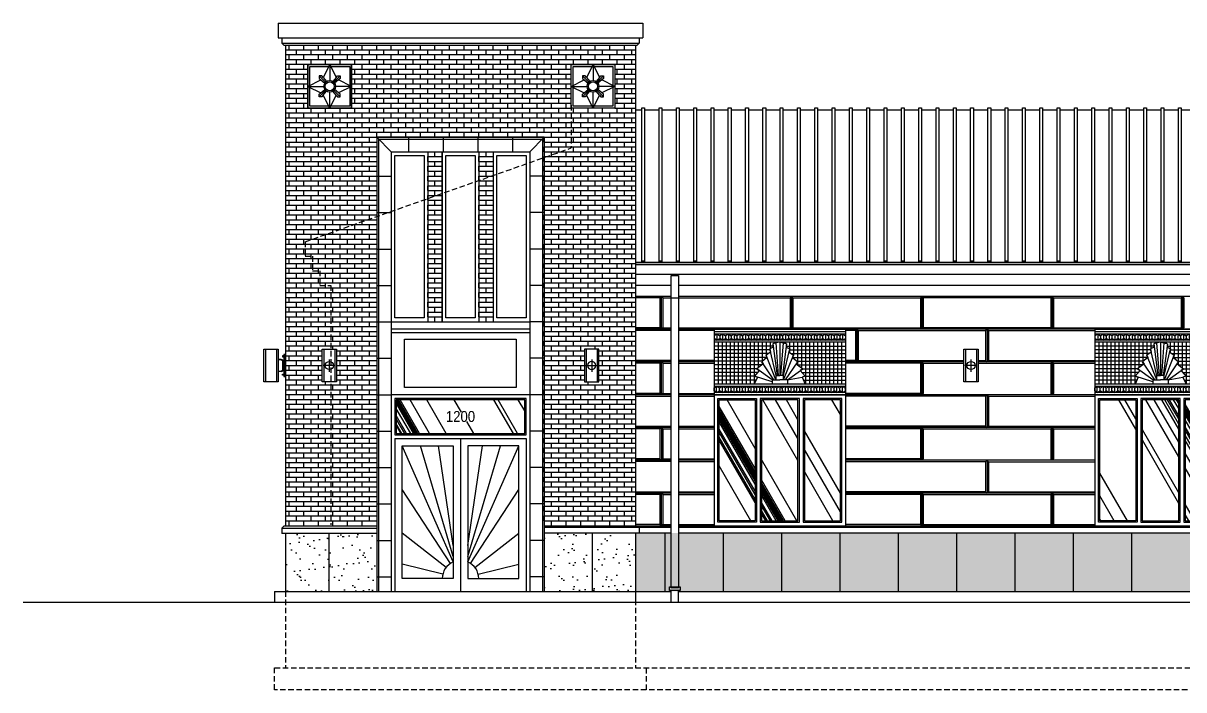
# Model space of a CAD drawing. Header units: inches. Extents: x -396 to 6197, y 197 to 563.
# Drawn here: x 1749 to 2386, y 197 to 563 of the extents above; entities that cross this region are included whole.
import ezdxf

# ---------------------------------------------------------------- set-up
doc = ezdxf.new("R2010")
doc.units = ezdxf.units.IN
doc.header["$LTSCALE"] = 24
doc.header["$MEASUREMENT"] = 0
doc.header["$XCLIPFRAME"] = 2
doc.linetypes.add('HIDDEN2', pattern=[0.1875, 0.125, -0.0625])
for name, color, linetype in [('A-GLAZ ETCH', 9, 'Continuous'), ('A-GLAZ EXT', 1, 'Continuous'), ('A-LINE_01', 1, 'Continuous'), ('A-LINE_02', 2, 'Continuous'), ('A-LINE_03', 3, 'Continuous'), ('A-LINE_06', 6, 'Continuous'), ('A-LINE_08', 8, 'Continuous'), ('A-PATT BRCK', 252, 'Continuous'), ('A-PATT GLAZ', 252, 'Continuous'), ('A-PATT MEDN', 252, 'Continuous'), ('A-PATT NICHIHA', 252, 'Continuous'), ('A-PATT ROOF', 252, 'Continuous'), ('A-PATT STONE', 1, 'Continuous'), ('A-PATT_253', 253, 'Continuous'), ('BDR_ANNO', 2, 'Continuous')]:
    doc.layers.add(name, color=color, linetype=linetype)
doc.styles.add('UNV-HO', font='unv-ho.shx', dxfattribs={"width": 0.9})
picture_1 = doc.add_image_def('image1.jpg', size_in_pixel=(186, 102))

# ---------------------------------------------------------------- blocks, each defined once
blk = doc.blocks.new('decor26side')
at = {"color": 8}
for p, q in [((-11, 9), (-11, -9)), ((-5, 9), (-5, -9)), ((-2.37, 3.27), (-4, 3.44)), ((-2.4, 3.02), (-4, 3.18)), ((-1.5, -2.03), (-1.5, 2.03)), ((-1.25, -2.03), (-1.25, 2.03)), ((-2.4, -3.02), (-4, -3.18)), ((-2.37, -3.27), (-4, -3.44))]:
    blk.add_line(p, q, dxfattribs=at)
for points in [[(-12, 9), (-4, 9), (-4, -9), (-12, -9)], [(0, 6), (-1, 6), (-1, -6), (0, -6)]]:
    blk.add_lwpolyline(points, close=True)
for points in [[(-1.12, 5.25), (-1.62, 5.25), (-1.62, 4.75), (-1.12, 4.75)], [(-1.12, -5.25), (-1.62, -5.25), (-1.62, -4.75), (-1.12, -4.75)]]:
    blk.add_lwpolyline(points, close=True, dxfattribs=at)
for centre, radius, start, end in [((-2.5, 2.03), 1, 0, 84.17534), ((-2.5, 2.03), 1.25, 0, 84.17534), ((-2.5, -2.03), 1, 275.82466, 0), ((-2.5, -2.03), 1.25, 275.82466, 0)]:
    blk.add_arc(centre, radius, start, end, dxfattribs=at)
blk = doc.blocks.new('decor26')
at = {"color": 8}
for p, q in [((-3, 9), (-3, -9)), ((3, 9), (3, -9))]:
    blk.add_line(p, q, dxfattribs=at)
at = {"color": 252, "linetype": 'Continuous', "ltscale": 96}
for p, q in [((3.37, 0), (-3.37, 0)), ((0, 3.37), (0, -3.37))]:
    blk.add_line(p, q, dxfattribs=at)
blk.add_lwpolyline([(-4, 9), (4, 9), (4, -9), (-4, -9)], close=True)
blk.add_circle((0, 0), 2.25, dxfattribs=at)
blk = doc.blocks.new('sun panel 02')
for p, q in [((36, 34.5), (-36, 34.5)), ((36, 33.21), (-36, 33.21)), ((-34.48, 33.21), (-36, 32.3)), ((-34.48, 33.21), (-34.48, 29.92)), ((-34.48, 33.21), (-32.91, 32.32)), ((-31.35, 33.21), (-32.93, 32.3)), ((-32.93, 32.32), (-32.93, 30.81)), ((-31.35, 33.21), (-31.35, 29.92)), ((-31.35, 33.21), (-29.78, 32.32)), ((-28.21, 33.21), (-29.79, 32.3)), ((-29.79, 32.32), (-29.79, 30.81)), ((-28.21, 33.21), (-28.21, 29.92)), ((-28.21, 33.21), (-26.64, 32.32)), ((-25.08, 33.21), (-26.66, 32.3)), ((-26.66, 32.32), (-26.66, 30.81)), ((-25.08, 33.21), (-25.08, 29.92)), ((-25.08, 33.21), (-23.51, 32.32)), ((-21.94, 33.21), (-23.52, 32.3)), ((-23.52, 32.32), (-23.52, 30.81)), ((-21.94, 33.21), (-21.94, 29.92)), ((-21.94, 33.21), (-20.38, 32.32)), ((-18.81, 33.21), (-20.39, 32.3)), ((-20.39, 32.32), (-20.39, 30.81)), ((-18.81, 33.21), (-18.81, 29.92)), ((-18.81, 33.21), (-17.24, 32.32)), ((-15.67, 33.21), (-17.25, 32.3)), ((-17.25, 32.32), (-17.25, 30.81)), ((-15.67, 33.21), (-15.67, 29.92)), ((-15.67, 33.21), (-14.11, 32.32)), ((-12.54, 33.21), (-14.12, 32.3)), ((-14.12, 32.32), (-14.12, 30.81)), ((-12.54, 33.21), (-12.54, 29.92)), ((-12.54, 33.21), (-10.97, 32.32)), ((-9.4, 33.21), (-10.98, 32.3)), ((-10.98, 32.32), (-10.98, 30.81)), ((-9.4, 33.21), (-9.4, 29.92)), ((-9.4, 33.21), (-7.84, 32.32)), ((-6.27, 33.21), (-7.85, 32.3)), ((-7.85, 32.32), (-7.85, 30.81)), ((-6.27, 33.21), (-6.27, 29.92)), ((-6.27, 33.21), (-4.7, 32.32)), ((-3.13, 33.21), (-4.71, 32.3)), ((-4.71, 32.32), (-4.71, 30.81)), ((-3.13, 33.21), (-3.13, 29.92)), ((-3.13, 33.21), (-1.57, 32.32)), ((0, 33.21), (-1.58, 32.3)), ((-1.58, 32.32), (-1.58, 30.81)), ((0, 33.21), (0, 29.92)), ((0, 29.92), (0, 33.21)), ((0, 29.92), (0, 33.21)), ((0, 33.21), (0, 29.92)), ((0, 29.92), (0, 33.21)), ((0, 33.21), (1.58, 32.3)), ((3.13, 33.21), (1.57, 32.32)), ((1.58, 32.32), (1.58, 30.81)), ((3.13, 33.21), (3.13, 29.92)), ((3.13, 33.21), (4.71, 32.3)), ((6.27, 33.21), (4.7, 32.32)), ((4.71, 32.32), (4.71, 30.81)), ((6.27, 33.21), (6.27, 29.92)), ((6.27, 33.21), (7.85, 32.3)), ((9.4, 33.21), (7.84, 32.32)), ((7.85, 32.32), (7.85, 30.81)), ((9.4, 33.21), (9.4, 29.92)), ((9.4, 33.21), (10.98, 32.3)), ((12.54, 33.21), (10.97, 32.32)), ((10.98, 32.32), (10.98, 30.81)), ((12.54, 33.21), (12.54, 29.92)), ((12.54, 33.21), (14.12, 32.3)), ((15.67, 33.21), (14.11, 32.32)), ((14.12, 32.32), (14.12, 30.81)), ((15.67, 33.21), (15.67, 29.92)), ((15.67, 33.21), (17.25, 32.3)), ((18.81, 33.21), (17.24, 32.32)), ((17.25, 32.32), (17.25, 30.81)), ((18.81, 33.21), (18.81, 29.92)), ((18.81, 33.21), (20.39, 32.3)), ((21.94, 33.21), (20.38, 32.32)), ((20.39, 32.32), (20.39, 30.81)), ((21.94, 33.21), (21.94, 29.92)), ((21.94, 33.21), (23.52, 32.3)), ((25.08, 33.21), (23.51, 32.32)), ((23.52, 32.32), (23.52, 30.81)), ((25.08, 33.21), (25.08, 29.92)), ((25.08, 33.21), (26.66, 32.3)), ((28.21, 33.21), (26.64, 32.32)), ((26.66, 32.32), (26.66, 30.81)), ((28.21, 33.21), (28.21, 29.92)), ((28.21, 33.21), (29.79, 32.3)), ((31.35, 33.21), (29.78, 32.32)), ((29.79, 32.32), (29.79, 30.81)), ((31.35, 33.21), (31.35, 29.92)), ((31.35, 33.21), (32.93, 32.3)), ((34.48, 33.21), (32.91, 32.32)), ((32.93, 32.32), (32.93, 30.81)), ((34.48, 33.21), (34.48, 29.92)), ((34.48, 33.21), (36, 32.34)), ((-34.48, 29.92), (-36, 30.83)), ((36, 29.92), (-36, 29.92)), ((-3.57, 26.69), (-36, 26.69)), ((-34.48, 29.92), (-32.91, 30.82)), ((-33.81, 28.76), (-33.81, 5.79)), ((-31.35, 29.92), (-32.93, 30.83)), ((-31.62, 28.76), (-31.62, 5.79)), ((-31.35, 29.92), (-29.78, 30.82)), ((-28.21, 29.92), (-29.79, 30.83)), ((-29.43, 28.76), (-29.43, 5.79)), ((-28.21, 29.92), (-26.64, 30.82)), ((-27.24, 28.76), (-27.24, 5.74)), ((-25.08, 29.92), (-26.66, 30.83)), ((-25.08, 29.92), (-23.51, 30.82)), ((-25.06, 28.76), (-25.06, 5.74)), ((-21.94, 29.92), (-23.52, 30.83)), ((-22.87, 28.76), (-22.87, 5.79)), ((-21.94, 29.92), (-20.38, 30.82)), ((-20.68, 28.76), (-20.68, 5.79)), ((-18.81, 29.92), (-20.39, 30.83)), ((-18.81, 29.92), (-17.24, 30.82)), ((-18.49, 28.76), (-18.49, 5.79)), ((-15.67, 29.92), (-17.25, 30.83)), ((-16.3, 28.76), (-16.3, 5.79)), ((-15.67, 29.92), (-14.11, 30.82)), ((-12.54, 29.92), (-14.12, 30.83)), ((-14.11, 28.76), (-14.11, 5.74)), ((-12.54, 29.92), (-10.97, 30.82)), ((-11.92, 28.76), (-11.92, 14.77)), ((-9.4, 29.92), (-10.98, 30.83)), ((-9.73, 28.76), (-9.73, 16.38)), ((-9.4, 29.92), (-7.84, 30.82)), ((-6.27, 29.92), (-7.85, 30.83)), ((-7.54, 28.76), (-7.54, 21.66)), ((-6.27, 29.92), (-4.7, 30.82)), ((-3.54, 26.1), (-5.47, 25.18)), ((-5.36, 28.76), (-5.36, 25.23)), ((-3.13, 29.92), (-4.71, 30.83)), ((-1.92, 28.44), (-3.73, 27.91)), ((-3.73, 27.91), (-1.43, 10.51)), ((-3.17, 28.76), (-3.17, 28.08)), ((-3.13, 29.92), (-1.57, 30.82)), ((-0.65, 10.51), (-2.02, 28.45)), ((0, 28.76), (-1.92, 28.44)), ((0, 29.92), (-1.58, 30.83)), ((0, 29.92), (1.58, 30.83)), ((0, 28.76), (0, 10.51)), ((0.65, 10.51), (2.02, 28.45)), ((3.73, 27.91), (1.43, 10.51)), ((3.13, 29.92), (1.57, 30.82)), ((3.13, 29.92), (4.71, 30.83)), ((3.17, 28.76), (3.17, 28.08)), ((3.57, 26.69), (36, 26.69)), ((6.27, 29.92), (4.7, 30.82)), ((5.36, 28.76), (5.36, 25.23)), ((6.27, 29.92), (7.85, 30.83)), ((7.54, 28.76), (7.54, 21.66)), ((9.4, 29.92), (7.84, 30.82)), ((9.4, 29.92), (10.98, 30.83)), ((9.73, 28.76), (9.73, 16.38)), ((12.54, 29.92), (10.97, 30.82)), ((11.92, 28.76), (11.92, 14.77)), ((12.54, 29.92), (14.12, 30.83)), ((15.67, 29.92), (14.11, 30.82)), ((14.11, 28.76), (14.11, 5.74)), ((15.67, 29.92), (17.25, 30.83)), ((16.3, 28.76), (16.3, 5.79)), ((18.81, 29.92), (17.24, 30.82)), ((18.49, 28.76), (18.49, 5.79)), ((18.81, 29.92), (20.39, 30.83)), ((21.94, 29.92), (20.38, 30.82)), ((20.68, 28.76), (20.68, 5.79)), ((21.94, 29.92), (23.52, 30.83)), ((22.87, 28.76), (22.87, 5.79)), ((25.08, 29.92), (23.51, 30.82)), ((25.06, 28.76), (25.06, 5.74)), ((25.08, 29.92), (26.66, 30.83)), ((28.21, 29.92), (26.64, 30.82)), ((27.24, 28.76), (27.24, 5.74)), ((28.21, 29.92), (29.79, 30.83)), ((29.43, 28.76), (29.43, 5.79)), ((31.35, 29.92), (29.78, 30.82)), ((31.35, 29.92), (32.93, 30.83)), ((31.62, 28.76), (31.62, 5.79)), ((34.48, 29.92), (32.91, 30.82)), ((33.81, 28.76), (33.81, 5.79)), ((34.48, 29.92), (36, 30.8)), ((-5.34, 24.62), (-36, 24.62)), ((-6.22, 22.55), (-36, 22.55)), ((-7.07, 20.48), (-36, 20.48)), ((-7.02, 20.35), (-9.83, 17.99)), ((-5.09, 23.31), (-7.55, 21.65)), ((-2.08, 8.18), (-7.55, 21.65)), ((-2.06, 10.51), (-5.47, 25.18)), ((2.06, 10.51), (5.47, 25.18)), ((2.08, 8.18), (7.55, 21.65)), ((5.34, 24.62), (36, 24.62)), ((5.36, 24.7), (5.36, 23.14)), ((6.22, 22.55), (36, 22.55)), ((7.07, 20.48), (36, 20.48)), ((-9.32, 18.41), (-36, 18.41)), ((-9.79, 16.34), (-36, 16.34)), ((-12.6, 14.27), (-36, 14.27)), ((-11.23, 13.28), (-13.85, 10.14)), ((-9.07, 16.87), (-12.6, 14.27)), ((-4.16, 8.18), (-12.6, 14.27)), ((-3.21, 8.18), (-9.83, 17.99)), ((3.21, 8.18), (9.83, 17.99)), ((4.16, 8.18), (12.6, 14.27)), ((9.32, 18.41), (36, 18.41)), ((9.7, 16.34), (36, 16.34)), ((12.6, 14.27), (36, 14.27)), ((-12.13, 12.2), (-36, 12.2)), ((-13.85, 10.14), (-36, 10.14)), ((-12.99, 8.07), (-36, 8.07)), ((-12.3, 9.63), (-14, 5.79)), ((-4.16, 6.98), (-13.85, 10.14)), ((4.16, 8.18), (0, 8.18)), ((4.16, 8.18), (12.3, 9.63)), ((4.16, 8.18), (4.16, 5.79)), ((12.13, 12.2), (36, 12.2)), ((12.3, 9.63), (14, 5.79)), ((12.99, 8.07), (36, 8.07)), ((13.85, 10.14), (36, 10.14)), ((36, 4.58), (-36, 4.58)), ((-34.7, 4.58), (-36, 3.67)), ((-36, 2.18), (-36, 3.69)), ((-34.7, 1.29), (-36, 2.2)), ((36, 1.29), (-36, 1.29)), ((36, 0), (-36, 0)), ((-34.7, 1.29), (-34.7, 4.58)), ((-34.7, 4.58), (-33.14, 3.68)), ((-34.7, 1.29), (-33.14, 2.18)), ((-31.57, 4.58), (-33.15, 3.67)), ((-33.15, 2.18), (-33.15, 3.69)), ((-31.57, 1.29), (-33.15, 2.2)), ((-31.35, 1.29), (-31.35, 4.58)), ((-31.35, 4.58), (-29.78, 3.68)), ((-31.35, 1.29), (-29.78, 2.18)), ((-28.21, 4.58), (-29.79, 3.67)), ((-29.79, 2.18), (-29.79, 3.69)), ((-28.21, 1.29), (-29.79, 2.2)), ((-28.21, 1.29), (-28.21, 4.58)), ((-28.21, 4.58), (-26.64, 3.68)), ((-28.21, 1.29), (-26.64, 2.18)), ((-25.08, 4.58), (-26.66, 3.67)), ((-26.66, 2.18), (-26.66, 3.69)), ((-25.08, 1.29), (-26.66, 2.2)), ((-25.08, 1.29), (-25.08, 4.58)), ((-25.08, 4.58), (-23.51, 3.68)), ((-25.08, 1.29), (-23.51, 2.18)), ((-21.94, 4.58), (-23.52, 3.67)), ((-23.52, 2.18), (-23.52, 3.69)), ((-21.94, 1.29), (-23.52, 2.2)), ((-21.94, 1.29), (-21.94, 4.58)), ((-21.94, 4.58), (-20.38, 3.68)), ((-21.94, 1.29), (-20.38, 2.18)), ((-18.81, 4.58), (-20.39, 3.67)), ((-20.39, 2.18), (-20.39, 3.69)), ((-18.81, 1.29), (-20.39, 2.2)), ((-18.81, 1.29), (-18.81, 4.58)), ((-18.81, 4.58), (-17.24, 3.68)), ((-18.81, 1.29), (-17.24, 2.18)), ((-15.67, 4.58), (-17.25, 3.67)), ((-17.25, 2.18), (-17.25, 3.69)), ((-15.67, 1.29), (-17.25, 2.2)), ((-15.67, 1.29), (-15.67, 4.58)), ((-15.67, 4.58), (-14.11, 3.68)), ((-15.67, 1.29), (-14.11, 2.18)), ((-12.54, 4.58), (-14.12, 3.67)), ((-14.12, 2.18), (-14.12, 3.69)), ((-12.54, 1.29), (-14.12, 2.2)), ((-12.54, 1.29), (-12.54, 4.58)), ((-12.54, 4.58), (-10.97, 3.68)), ((-12.54, 1.29), (-10.97, 2.18)), ((-9.4, 4.58), (-10.98, 3.67)), ((-10.98, 2.18), (-10.98, 3.69)), ((-9.4, 1.29), (-10.98, 2.2)), ((-9.4, 1.29), (-9.4, 4.58)), ((-9.4, 4.58), (-7.84, 3.68)), ((-9.4, 1.29), (-7.84, 2.18)), ((-6.27, 4.58), (-7.85, 3.67)), ((-7.85, 2.18), (-7.85, 3.69)), ((-6.27, 1.29), (-7.85, 2.2)), ((-6.27, 1.29), (-6.27, 4.58)), ((-6.27, 4.58), (-4.7, 3.68)), ((-6.27, 1.29), (-4.7, 2.18)), ((-3.13, 4.58), (-4.71, 3.67)), ((-4.71, 2.18), (-4.71, 3.69)), ((-3.13, 1.29), (-4.71, 2.2)), ((-3.13, 1.29), (-3.13, 4.58)), ((-3.13, 4.58), (-1.57, 3.68)), ((-3.13, 1.29), (-1.57, 2.18)), ((0, 4.58), (-1.58, 3.67)), ((-1.58, 2.18), (-1.58, 3.69)), ((0, 1.29), (-1.58, 2.2)), ((0, 4.58), (0, 1.29)), ((0, 4.58), (0, 1.29)), ((0, 4.58), (0, 1.29)), ((0, 4.58), (1.58, 3.67)), ((0, 1.29), (1.58, 2.2)), ((3.13, 4.58), (1.57, 3.68)), ((3.13, 1.29), (1.57, 2.18)), ((1.58, 2.18), (1.58, 3.69)), ((3.13, 1.29), (3.13, 4.58)), ((3.13, 4.58), (4.71, 3.67)), ((3.13, 1.29), (4.71, 2.2)), ((6.27, 4.58), (4.7, 3.68)), ((6.27, 1.29), (4.7, 2.18)), ((4.71, 2.18), (4.71, 3.69)), ((6.27, 1.29), (6.27, 4.58)), ((6.27, 4.58), (7.85, 3.67)), ((6.27, 1.29), (7.85, 2.2)), ((9.4, 4.58), (7.84, 3.68)), ((9.4, 1.29), (7.84, 2.18)), ((7.85, 2.18), (7.85, 3.69)), ((9.4, 1.29), (9.4, 4.58)), ((9.4, 4.58), (10.98, 3.67)), ((9.4, 1.29), (10.98, 2.2)), ((12.54, 4.58), (10.97, 3.68)), ((12.54, 1.29), (10.97, 2.18)), ((10.98, 2.18), (10.98, 3.69)), ((12.54, 1.29), (12.54, 4.58)), ((12.54, 4.58), (14.12, 3.67)), ((12.54, 1.29), (14.12, 2.2)), ((15.67, 4.58), (14.11, 3.68)), ((15.67, 1.29), (14.11, 2.18)), ((14.12, 2.18), (14.12, 3.69)), ((15.67, 1.29), (15.67, 4.58)), ((15.67, 4.58), (17.25, 3.67)), ((15.67, 1.29), (17.25, 2.2)), ((18.81, 4.58), (17.24, 3.68)), ((18.81, 1.29), (17.24, 2.18)), ((17.25, 2.18), (17.25, 3.69)), ((18.81, 1.29), (18.81, 4.58)), ((18.81, 4.58), (20.39, 3.67)), ((18.81, 1.29), (20.39, 2.2)), ((21.94, 4.58), (20.38, 3.68)), ((21.94, 1.29), (20.38, 2.18)), ((20.39, 2.18), (20.39, 3.69)), ((21.94, 1.29), (21.94, 4.58)), ((21.94, 4.58), (23.52, 3.67)), ((21.94, 1.29), (23.52, 2.2)), ((25.08, 4.58), (23.51, 3.68)), ((25.08, 1.29), (23.51, 2.18)), ((23.52, 2.18), (23.52, 3.69)), ((25.08, 1.29), (25.08, 4.58)), ((25.08, 4.58), (26.66, 3.67)), ((25.08, 1.29), (26.66, 2.2)), ((28.21, 4.58), (26.64, 3.68)), ((28.21, 1.29), (26.64, 2.18)), ((26.66, 2.18), (26.66, 3.69)), ((28.21, 1.29), (28.21, 4.58)), ((28.21, 4.58), (29.79, 3.67)), ((28.21, 1.29), (29.79, 2.2)), ((31.35, 4.58), (29.78, 3.68)), ((31.35, 1.29), (29.78, 2.18)), ((29.79, 2.18), (29.79, 3.69)), ((31.35, 1.29), (31.35, 4.58)), ((31.35, 4.58), (32.93, 3.67)), ((31.35, 1.29), (32.93, 2.2)), ((34.48, 4.58), (32.91, 3.68)), ((34.48, 1.29), (32.91, 2.18)), ((32.93, 2.18), (32.93, 3.69)), ((34.48, 1.29), (34.48, 4.58)), ((34.48, 4.58), (36, 3.67)), ((34.48, 1.29), (36, 2.2)), ((36, 2.18), (36, 3.69))]:
    blk.add_line(p, q)
at = {"color": 1}
for p, q in [((36, 28.76), (-36, 28.76)), ((-4.16, 8.18), (0, 8.18)), ((-4.16, 8.18), (-4.16, 5.79)), ((-2.06, 10.51), (0, 10.51)), ((-2.06, 8.18), (-2.06, 10.51)), ((2.06, 10.51), (0, 10.51)), ((4.16, 8.18), (0, 8.18)), ((2.06, 8.18), (2.06, 10.51)), ((4.16, 8.18), (4.16, 5.79)), ((36, 5.74), (-36, 5.74))]:
    blk.add_line(p, q, dxfattribs=at)
for points in [[(0, 28.76), (-2.02, 28.41), (-3.73, 27.91), (-3.54, 26.1), (-5.47, 25.18), (-5.09, 23.31), (-7.55, 21.65), (-7.02, 20.35), (-9.83, 17.99), (-9.07, 16.87), (-12.6, 14.27), (-11.23, 13.28), (-13.85, 10.14), (-12.3, 9.63), (-14, 5.79)], [(0, 28.76), (2.02, 28.41), (3.73, 27.91), (3.54, 26.1), (5.47, 25.18), (5.09, 23.31), (7.55, 21.65), (7.02, 20.35), (9.83, 17.99), (9.07, 16.87), (12.6, 14.27), (11.23, 13.28), (13.85, 10.14), (12.3, 9.63), (14, 5.79)]]:
    blk.add_lwpolyline(points, dxfattribs=at)
blk = doc.blocks.new('window_03 72')
for points in [[(-48.75, 2.06), (-70, 2.06), (-70, 70), (-48.75, 70)], [(-46.75, 2.06), (-25.25, 2.06), (-25.25, 70), (-46.75, 70)], [(-23.25, 2.06), (-2, 2.06), (-2, 70), (-23.25, 70)]]:
    blk.add_lwpolyline(points, close=True)
at = {"color": 8}
for points in [[(-49.5, 2.81), (-69.25, 2.81), (-69.25, 69.25), (-49.5, 69.25)], [(-46, 2.81), (-26, 2.81), (-26, 69.25), (-46, 69.25)], [(-22.5, 2.81), (-2.75, 2.81), (-2.75, 69.25), (-22.5, 69.25)]]:
    blk.add_lwpolyline(points, close=True, dxfattribs=at)
blk = doc.blocks.new('medallion 01')
for p, q in [((11.97, 0), (11.97, -8.77)), ((9.71, -9.71), (6.26, -6.26)), ((6.26, -6.26), (6.26, -6.26)), ((14.24, -9.71), (17.69, -6.26)), ((0, -11.98), (8.77, -11.98)), ((7.11, -8.4), (9.32, -10.19)), ((8.4, -7.11), (10.19, -9.32)), ((15.55, -7.11), (13.76, -9.32)), ((16.84, -8.4), (14.63, -10.19)), ((23.95, -11.98), (15.17, -11.98)), ((9.71, -14.24), (6.26, -17.69)), ((9.71, -14.24), (6.26, -17.69)), ((7.11, -15.55), (9.32, -13.76)), ((7.11, -15.55), (9.32, -13.76)), ((8.4, -16.84), (10.19, -14.63)), ((8.4, -16.84), (10.19, -14.63)), ((11.97, -23.95), (11.97, -15.18)), ((15.55, -16.84), (13.76, -14.63)), ((15.55, -16.84), (13.76, -14.63)), ((14.24, -14.24), (17.69, -17.69)), ((14.24, -14.24), (17.69, -17.69)), ((16.84, -15.55), (14.63, -13.76)), ((16.84, -15.55), (14.63, -13.76))]:
    blk.add_line(p, q)
at = {"color": 1}
for p, q in [((11.97, 0), (8.4, -7.11)), ((11.97, 0), (15.55, -7.11)), ((0, -11.98), (7.11, -8.4)), ((0, -11.98), (7.11, -15.55)), ((23.95, -11.98), (16.84, -8.4)), ((23.95, -11.98), (16.84, -15.55)), ((11.97, -23.95), (8.4, -16.84)), ((11.97, -23.95), (15.55, -16.84))]:
    blk.add_line(p, q, dxfattribs=at)
blk.add_lwpolyline([(0, 0), (23.95, 0), (23.95, -23.95), (0, -23.95)], close=True)
for points in [[(1.03, -11.46), (1.03, -1.03), (11.46, -1.03)], [(12.49, -1.03), (22.92, -1.03), (22.92, -11.46)], [(11.46, -22.92), (1.03, -22.92), (1.03, -12.49)], [(22.92, -12.49), (22.92, -22.92), (12.49, -22.92)]]:
    blk.add_lwpolyline(points)
for points in [[(8.4, -7.11), (7.71, -6.26), (6.26, -6.26), (6.26, -7.71), (7.11, -8.4)], [(15.55, -7.11), (16.24, -6.26), (17.69, -6.26), (17.69, -7.71), (16.84, -8.4)], [(8.4, -16.84), (7.71, -17.69), (6.26, -17.69), (6.26, -16.24), (7.11, -15.55)], [(15.55, -16.84), (16.24, -17.69), (17.69, -17.69), (17.69, -16.24), (16.84, -15.55)]]:
    blk.add_lwpolyline(points, dxfattribs=at)
for radius in [3.2, 2.43]:
    blk.add_circle((11.97, -11.98), radius)
blk.add_circle((11.97, -11.98), 3.2, dxfattribs=at)
blk = doc.blocks.new('DS-1')
at = {"layer": 'A-LINE_01'}
blk.add_lwpolyline([(0.03, 1.39), (0, 172.97), (4, 172.97), (4.03, 1.39)], close=True, dxfattribs=at)

msp = doc.modelspace()

# ---------------------------------------------------------------- hatches: boundary and pattern name
at = {"layer": 'A-PATT BRCK'}
h = msp.add_hatch(dxfattribs=at)
h.set_pattern_fill('AR-BRSTD', color=256)
h.set_pattern_definition([(0, (1943.0895, 287.0917), (0, 2.667), []), (90, (1943.0895, 287.0917), (-4, 2.667), [2.667, -2.667])])
h.paths.add_polyline_path([(1905.35, 516.33), (1905.35, 540.33), (1929.35, 540.33), (1929.35, 516.33)], flags=16)
h.paths.add_polyline_path([(2049.86, 516.33), (2049.86, 540.33), (2073.86, 540.33), (2073.86, 516.33)], flags=16)
h.paths.add_polyline_path([(1913.09, 384.04), (1921.09, 384.04), (1921.09, 366.04), (1913.09, 366.04)])
h.paths.add_polyline_path([(2057.09, 366.04), (2057.09, 384.04), (2065.09, 384.04), (2065.09, 366.04)])
h.paths.add_polyline_path([(1943.09, 500.37), (2035.09, 500.37), (2035.09, 287.03), (2085.09, 287.03), (2085.09, 551.03), (1893.09, 551.03), (1893.09, 287.03), (1943.09, 287.03)])
h = msp.add_hatch(dxfattribs=at)
h.set_pattern_fill('AR-BRSTD', color=256)
h.set_pattern_definition([(0, (1943.0895, 287.0832), (0, 2.667), []), (90, (1943.0895, 287.0832), (-4, 2.667), [2.667, -2.667])])
h.paths.add_polyline_path([(1979.09, 492.36), (1971.09, 492.36), (1971.09, 399.02), (1979.09, 399.02)])
h = msp.add_hatch(dxfattribs=at)
h.set_pattern_fill('AR-BRSTD', color=256)
h.set_pattern_definition([(0, (1971.0895, 287.0832), (0, 2.667), []), (90, (1971.0895, 287.0832), (-4, 2.667), [2.667, -2.667])])
h.paths.add_polyline_path([(2007.09, 492.36), (1999.09, 492.36), (1999.09, 399.02), (2007.09, 399.02)])
at = {"layer": 'A-PATT GLAZ'}
h = msp.add_hatch(dxfattribs=at)
h.set_pattern_fill('GLASS_3', color=256, scale=4, angle=75, pattern_type=2)
h.set_pattern_definition([(120, (1e-12, 0), (-62.3538, -36), []), (120, (-4.636, 1.242), (-27.7128, -16), []), (120, (-6.955, 1.86), (-62.0074, -35.8), []), (120, (-5.02, 1.346), (-62.1806, -35.9), []), (120, (-3.864, 1.035), (-62.3538, -36), []), (120, (-8.5, 2.28), (-62.3538, -36), []), (120, (-11.59, 3.106), (-62.3538, -36), []), (120, (-7.73, 2.07), (-62.7002, -36.2), []), (120, (-2.32, 0.62), (-62.3538, -36), []), (120, (-1.16, 0.31), (-62.3538, -36), []), (120, (-5.796, 1.55), (-62.3538, -36), []), (120, (-3.09, 0.83), (-65.818, -38), []), (120, (-1.93, 0.52), (-51.9615, -30), []), (120, (-3.67, 0.98), (-62.3538, -36), []), (120, (-2.13, 0.57), (-124.708, -72), []), (120, (-2.705, 0.725), (-62.3538, -36), []), (120, (-2.9, 0.78), (-62.3538, -36), []), (120, (-9.66, 2.59), (-62.3538, -36), []), (120, (-3.864, 1.035), (-62.3538, -36), []), (120, (-1.35, 0.36), (-62.3538, -36), []), (120, (-2.9, 0.78), (-62.3538, -36), [])])
h.paths.add_polyline_path([(1992.67, 349.39), (1993.16, 344.14), (1989.53, 345), (1989.53, 349.39)])
h.paths.add_polyline_path([(2024.34, 356.28), (1953.84, 356.28), (1953.84, 337.78), (2024.34, 337.78)])
h = msp.add_hatch(dxfattribs=at)
h.set_pattern_fill('GLASS_3', color=256, scale=4, angle=75, pattern_type=2)
h.set_pattern_definition([(120, (6.72, 1e-13), (-62.3538, -36), []), (120, (2.084, 1.242), (-27.7128, -16), []), (120, (-0.234, 1.86), (-62.0074, -35.8), []), (120, (1.7, 1.346), (-62.1806, -35.9), []), (120, (2.86, 1.035), (-62.3538, -36), []), (120, (-1.78, 2.28), (-62.3538, -36), []), (120, (-4.87, 3.106), (-62.3538, -36), []), (120, (-1.01, 2.07), (-62.7002, -36.2), []), (120, (4.4, 0.62), (-62.3538, -36), []), (120, (5.56, 0.31), (-62.3538, -36), []), (120, (0.925, 1.55), (-62.3538, -36), []), (120, (3.63, 0.83), (-65.818, -38), []), (120, (4.79, 0.52), (-51.9615, -30), []), (120, (3.05, 0.98), (-62.3538, -36), []), (120, (4.6, 0.57), (-124.708, -72), []), (120, (4.016, 0.725), (-62.3538, -36), []), (120, (3.82, 0.78), (-62.3538, -36), []), (120, (-2.94, 2.59), (-62.3538, -36), []), (120, (2.86, 1.035), (-62.3538, -36), []), (120, (5.37, 0.36), (-62.3538, -36), []), (120, (3.82, 0.78), (-62.3538, -36), [])])
h.paths.add_polyline_path([(2150.83, 356.28), (2131.08, 356.28), (2131.07, 289.84), (2150.82, 289.84)])
h.paths.add_polyline_path([(2174.32, 356.28), (2154.33, 356.28), (2154.33, 289.84), (2174.33, 289.84)])
h.paths.add_polyline_path([(2197.57, 356.28), (2177.83, 356.28), (2177.83, 289.84), (2197.58, 289.84)])
h = msp.add_hatch(dxfattribs=at)
h.set_pattern_fill('GLASS_3', color=256, scale=4, angle=75, pattern_type=2)
h.set_pattern_definition([(120, (13.72, 1e-13), (-62.3538, -36), []), (120, (9.083, 1.242), (-27.7128, -16), []), (120, (6.764, 1.86), (-62.0074, -35.8), []), (120, (8.696, 1.346), (-62.1806, -35.9), []), (120, (9.855, 1.035), (-62.3538, -36), []), (120, (5.22, 2.28), (-62.3538, -36), []), (120, (2.13, 3.106), (-62.3538, -36), []), (120, (5.99, 2.07), (-62.7002, -36.2), []), (120, (11.4, 0.62), (-62.3538, -36), []), (120, (12.56, 0.31), (-62.3538, -36), []), (120, (7.92, 1.55), (-62.3538, -36), []), (120, (10.63, 0.83), (-65.818, -38), []), (120, (11.79, 0.52), (-51.9615, -30), []), (120, (10.05, 0.98), (-62.3538, -36), []), (120, (11.6, 0.57), (-124.708, -72), []), (120, (11.014, 0.725), (-62.3538, -36), []), (120, (10.82, 0.78), (-62.3538, -36), []), (120, (4.06, 2.59), (-62.3538, -36), []), (120, (9.855, 1.035), (-62.3538, -36), []), (120, (12.37, 0.36), (-62.3538, -36), []), (120, (10.82, 0.78), (-62.3538, -36), [])])
h.paths.add_polyline_path([(2359.82, 356.28), (2340.08, 356.28), (2340.07, 289.84), (2359.82, 289.84)])
h.paths.add_polyline_path([(2383.32, 356.28), (2363.32, 356.28), (2363.33, 289.84), (2383.33, 289.84)])
h.paths.add_polyline_path([(2406.57, 356.28), (2386.82, 356.28), (2386.83, 289.84), (2406.58, 289.84)])
at = {"layer": 'A-PATT STONE'}
h = msp.add_hatch(dxfattribs=at)
h.set_pattern_fill('AR-SAND', color=256, scale=6)
h.set_pattern_definition([(37.5, (0, 89.9), (-0.37796, 11.560943), [0, -9.12, 0, -10.2, 0, -9.75]), (7.5, (0, 89.9), (10.61866, 16.93288), [0, -4.92, 0, -8.22, 0, -3.15]), (327.5, (-7.38, 89.9), (18.68485, 0.033954), [0, -3, 0, -10.8, 0, -14.1]), (317.5, (-7.38, 89.9), (18.03676, 5.26605), [0, -1.5, 0, -7.08, 0, -8.1])])
h.paths.add_polyline_path([(2085.09, 283.02), (2035.09, 283.02), (2035.09, 251.03), (2085.09, 251.03)])
h.paths.add_polyline_path([(1943.09, 282.76), (1893.09, 282.76), (1893.09, 251.03), (1943.09, 251.03)])
h = msp.add_hatch(dxfattribs=at)
h.set_pattern_fill('AR-SAND', color=256, scale=6)
h.set_pattern_definition([(37.5, (-14.628, 89.9), (-0.37796, 11.560943), [0, -9.12, 0, -10.2, 0, -9.75]), (7.5, (-14.628, 89.9), (10.61866, 16.93288), [0, -4.92, 0, -8.22, 0, -3.15]), (327.5, (-22.008, 89.9), (18.68485, 0.033954), [0, -3, 0, -10.8, 0, -14.1]), (317.5, (-22.008, 89.9), (18.03676, 5.26605), [0, -1.5, 0, -7.08, 0, -8.1])])
h.paths.add_polyline_path([(2697.09, 283.02), (2085.09, 283.02), (2085.09, 251.03), (2697.09, 251.03)])

# ---------------------------------------------------------------- linework, layer by layer
at = {"layer": 'A-GLAZ ETCH'}
for p, q in [((1985.09, 267.16), (1957.09, 331.03)), ((1985.09, 270.2), (1967.09, 331.03)), ((1985.09, 276.28), (1977.09, 331.03)), ((1993.09, 267.16), (2021.09, 331.03)), ((1993.09, 270.2), (2011.09, 331.03)), ((1993.09, 276.28), (2001.09, 331.03)), ((1983.62, 266.4), (1957.09, 307.03)), ((1994.56, 266.4), (2021.09, 307.03)), ((1981.21, 264.19), (1957.09, 283.03)), ((1996.97, 264.19), (2021.09, 283.03)), ((1979.39, 260.46), (1957.09, 266.03)), ((1998.79, 260.46), (2021.09, 266.03))]:
    msp.add_line(p, q, dxfattribs=at)
for start, end in [(113.57818, 180), (0, 66.42182)]:
    msp.add_arc((1989.09, 258.03), 10, start, end, dxfattribs=at)
at = {"layer": 'A-LINE_01', "linetype": 'HIDDEN2'}
for p, q in [((2049.86, 518.03), (2049.86, 494.53)), ((1903.86, 443.03), (2049.86, 494.53)), ((1903.86, 443.03), (1903.86, 435.03)), ((1903.86, 435.03), (1907.86, 435.03)), ((1907.86, 435.03), (1907.86, 427.03)), ((1907.86, 427.03), (1911.86, 427.03)), ((1911.86, 427.03), (1911.86, 419.03)), ((1911.86, 419.03), (1917.86, 419.03)), ((1917.86, 419.03), (1917.86, 287.55)), ((1893.09, 250.98), (1893.09, 208.98)), ((2085.09, 250.98), (2085.09, 208.98)), ((1887.09, 197.03), (1887.09, 209.03)), ((1887.09, 209.03), (2703.09, 209.03)), ((2091.09, 208.98), (2091.09, 196.98)), ((2703.09, 197.03), (1887.09, 197.03))]:
    msp.add_line(p, q, dxfattribs=at)
at = {"layer": 'A-LINE_01'}
for p, q in [((2711.09, 431.55), (2085.09, 431.55)), ((2104.71, 419.03), (2085.09, 419.03)), ((2682.09, 419.03), (2108.71, 419.03)), ((2104.71, 413.03), (2085.09, 413.03)), ((2682.09, 413.03), (2108.71, 413.03)), ((1953.09, 335.03), (2025.09, 335.03)), ((1953.09, 335.03), (1953.09, 251.03)), ((1989.09, 335.03), (1989.09, 251.03)), ((2025.09, 335.03), (2025.09, 251.03)), ((1985.09, 331.03), (1985.09, 258.03)), ((1993.09, 331.03), (1993.09, 258.03)), ((1887.09, 251.03), (2104.74, 251.03)), ((1887.09, 251.03), (1887.09, 245.03)), ((2104.74, 245.03), (2104.74, 251.52)), ((2108.74, 245.03), (2108.74, 251.52)), ((2108.74, 251.03), (2682.12, 251.03))]:
    msp.add_line(p, q, dxfattribs=at)
for points in [[(1905.35, 516.33), (1929.35, 516.33), (1929.35, 540.33), (1905.35, 540.33)], [(2073.86, 516.33), (2049.86, 516.33), (2049.86, 540.33), (2073.86, 540.33)], [(1953.09, 490.38), (1969.09, 490.38), (1969.09, 401.26), (1953.09, 401.26)], [(1981.09, 490.37), (1997.09, 490.37), (1997.09, 401.25), (1981.09, 401.25)], [(2009.09, 490.37), (2025.09, 490.37), (2025.09, 401.25), (2009.09, 401.25)], [(2025.09, 337.03), (2025.09, 357.03), (1953.09, 357.03), (1953.09, 337.03)], [(2103.74, 253.52), (2109.74, 253.52), (2109.74, 251.52), (2103.74, 251.52)]]:
    msp.add_lwpolyline(points, close=True, dxfattribs=at)
for points in [[(1985.09, 258.03), (1957.09, 258.03), (1957.09, 331.03), (1985.09, 331.03)], [(1993.09, 258.03), (2021.09, 258.03), (2021.09, 331.03), (1993.09, 331.03)]]:
    msp.add_lwpolyline(points, dxfattribs=at)
at = {"layer": 'A-LINE_02'}
for p, q in [((1889.09, 555.03), (2089.09, 555.03)), ((1892.09, 551.03), (2086.09, 551.03)), ((2085.09, 515.53), (2088.59, 515.53)), ((2090.09, 515.53), (2098.09, 515.53)), ((2099.59, 515.53), (2107.59, 515.53)), ((2109.09, 515.53), (2117.09, 515.53)), ((2118.59, 515.53), (2126.59, 515.53)), ((2128.09, 515.53), (2136.09, 515.53)), ((2137.59, 515.53), (2145.59, 515.53)), ((2147.09, 515.53), (2155.09, 515.53)), ((2156.59, 515.53), (2164.59, 515.53)), ((2166.09, 515.53), (2174.09, 515.53)), ((2175.59, 515.53), (2183.59, 515.53)), ((2185.09, 515.53), (2193.09, 515.53)), ((2194.59, 515.53), (2202.59, 515.53)), ((2204.09, 515.53), (2212.09, 515.53)), ((2213.59, 515.53), (2221.59, 515.53)), ((2223.09, 515.53), (2231.09, 515.53)), ((2232.59, 515.53), (2240.59, 515.53)), ((2242.09, 515.53), (2250.09, 515.53)), ((2251.59, 515.53), (2259.59, 515.53)), ((2261.09, 515.53), (2269.09, 515.53)), ((2270.59, 515.53), (2278.59, 515.53)), ((2280.09, 515.53), (2288.09, 515.53)), ((2289.59, 515.53), (2297.59, 515.53)), ((2299.09, 515.53), (2307.09, 515.53)), ((2308.59, 515.53), (2316.59, 515.53)), ((2318.09, 515.53), (2326.09, 515.53)), ((2327.59, 515.53), (2335.59, 515.53)), ((2337.09, 515.53), (2345.09, 515.53)), ((2346.59, 515.53), (2354.59, 515.53)), ((2356.09, 515.53), (2364.09, 515.53)), ((2365.59, 515.53), (2373.59, 515.53)), ((2375.09, 515.53), (2383.09, 515.53)), ((2384.59, 515.53), (2392.59, 515.53)), ((1971.09, 492.38), (1971.09, 399.26)), ((1979.09, 399.25), (1979.09, 492.37)), ((1999.09, 492.37), (1999.09, 399.25)), ((2711.09, 430.61), (2085.09, 430.61)), ((2711.09, 425.03), (2085.09, 425.03)), ((2128.33, 395.02), (2200.33, 395.02)), ((2128.33, 395.02), (2128.33, 287.02)), ((2200.33, 395.02), (2200.33, 287.02)), ((2337.32, 395.02), (2409.32, 395.02)), ((2337.32, 395.02), (2337.32, 287.02)), ((2128.33, 359.03), (2200.33, 359.03)), ((2337.32, 359.03), (2409.32, 359.03)), ((2086.09, 287.02), (2104.73, 287.02)), ((2108.73, 287.02), (2682.12, 287.02)), ((2104.73, 283.02), (2087.09, 283.02)), ((2682.12, 283.02), (2108.73, 283.02))]:
    msp.add_line(p, q, dxfattribs=at)
at = {"layer": 'A-LINE_03'}
for p, q in [((1889.09, 563.03), (2089.09, 563.03)), ((1889.09, 563.03), (1889.09, 555.03)), ((2089.09, 563.03), (2089.09, 555.03)), ((1891.09, 555.03), (1891.09, 552.03)), ((2087.09, 555.03), (2087.09, 552.03)), ((1892.09, 551.03), (1891.09, 552.03)), ((1893.09, 551.03), (1893.09, 286.76)), ((2085.09, 551.03), (2085.09, 287.02)), ((2086.09, 551.03), (2087.09, 552.03)), ((1943.09, 500.38), (1943.09, 251.03)), ((2035.09, 500.37), (1943.09, 500.37)), ((2035.09, 500.37), (2035.09, 251.03)), ((1951.09, 492.38), (1951.09, 251.03)), ((1951.09, 492.37), (2027.09, 492.37)), ((1971.09, 492.38), (1971.09, 399.03)), ((1979.09, 492.37), (1979.09, 399.03)), ((1999.09, 492.37), (1999.09, 399.03)), ((2007.09, 492.37), (2007.09, 399.03)), ((2027.09, 492.37), (2027.09, 251.03)), ((1951.09, 399.03), (2027.09, 399.03)), ((1951.09, 395.26), (2027.09, 395.26)), ((1951.09, 393.26), (2027.09, 393.26)), ((2027.09, 359.03), (1951.09, 359.03)), ((1892.09, 286.76), (1891.09, 285.76)), ((1943.09, 286.76), (1892.09, 286.76)), ((2035.09, 287.02), (2086.09, 287.02)), ((2086.09, 287.02), (2087.09, 286.02)), ((1891.09, 285.76), (1891.09, 282.76)), ((1943.09, 282.76), (1891.09, 282.76)), ((1893.09, 282.76), (1893.09, 251.03)), ((2087.09, 283.02), (2035.09, 283.02)), ((2085.09, 283.02), (2085.09, 245.03)), ((2087.09, 286.02), (2087.09, 283.02))]:
    msp.add_line(p, q, dxfattribs=at)
at = {"layer": 'A-LINE_06'}
msp.add_line((1749.09, 245.03), (2979.27, 245.03), dxfattribs=at)
at = {"layer": 'A-LINE_08'}
for p, q in [((1891.09, 552.03), (2087.09, 552.03)), ((1951.09, 492.38), (1943.11, 500.37)), ((1944.09, 499.37), (1944.09, 251.03)), ((1944.09, 499.37), (2034.09, 499.37)), ((1960.59, 500.37), (1960.59, 492.37)), ((1979.59, 500.37), (1979.59, 492.37)), ((1998.59, 500.37), (1998.59, 492.37)), ((2017.59, 500.37), (2017.59, 492.37)), ((2027.09, 492.37), (2035.09, 500.37)), ((2034.09, 499.37), (2034.09, 251.03)), ((1943.09, 479.03), (1951.09, 479.03)), ((2035.09, 479.03), (2027.09, 479.03)), ((1943.09, 459.03), (1951.09, 459.03)), ((2035.09, 459.03), (2027.09, 459.03)), ((1943.09, 439.03), (1951.09, 439.03)), ((2035.09, 439.03), (2027.09, 439.03)), ((2711.09, 430.42), (2085.09, 430.42)), ((1943.09, 419.03), (1951.09, 419.03)), ((2035.09, 419.03), (2027.09, 419.03)), ((1943.09, 399.03), (1951.09, 399.03)), ((2035.09, 399.03), (2027.09, 399.03)), ((1943.09, 379.03), (1951.09, 379.03)), ((2035.09, 379.03), (2027.09, 379.03)), ((1943.09, 359.03), (1951.09, 359.03)), ((2035.09, 359.03), (2027.09, 359.03)), ((1943.09, 339.03), (1951.09, 339.03)), ((2035.09, 339.03), (2027.09, 339.03)), ((1943.09, 319.03), (1951.09, 319.03)), ((2035.09, 319.03), (2027.09, 319.03)), ((1943.08, 299.03), (1951.08, 299.03)), ((1943.08, 299.03), (1951.08, 299.03)), ((2035.09, 299.03), (2027.09, 299.03)), ((2035.09, 299.03), (2027.09, 299.03)), ((1891.09, 285.76), (1943.09, 285.76)), ((1916.83, 282.76), (1916.83, 251.03)), ((2087.09, 286.02), (2035.09, 286.02)), ((2061.35, 282.76), (2061.35, 251.03)), ((2104.73, 286.02), (2087.09, 286.02)), ((2101.33, 282.88), (2101.33, 250.88)), ((2682.12, 286.02), (2108.73, 286.02)), ((2133.33, 282.88), (2133.33, 250.88)), ((2165.33, 282.88), (2165.33, 250.88)), ((2165.33, 282.88), (2165.33, 250.88)), ((2197.33, 282.88), (2197.33, 250.88)), ((2229.33, 282.88), (2229.33, 250.88)), ((2261.33, 282.88), (2261.33, 250.88)), ((2293.33, 282.88), (2293.33, 250.88)), ((2293.33, 282.88), (2293.33, 250.88)), ((2325.33, 282.88), (2325.33, 250.88)), ((2357.33, 282.88), (2357.33, 250.88)), ((1943.09, 279.03), (1951.08, 279.03)), ((2035.09, 279.03), (2027.1, 279.03)), ((1943.09, 259.03), (1951.08, 259.03)), ((2035.09, 259.03), (2027.1, 259.03))]:
    msp.add_line(p, q, dxfattribs=at)
msp.add_lwpolyline([(2024.34, 337.78), (2024.34, 356.28), (1953.84, 356.28), (1953.84, 337.78)], close=True, dxfattribs=at)
at = {"layer": 'A-PATT BRCK'}
msp.add_lwpolyline([(1913.09, 384.04), (1921.09, 384.04), (1921.09, 366.04), (1913.09, 366.04)], close=True, dxfattribs=at)
at = {"layer": 'A-PATT NICHIHA'}
for p, q in [((2098.57, 412.27), (2085.09, 412.27)), ((2098.57, 412.27), (2099.32, 413.02)), ((2098.57, 412.27), (2098.57, 395.77)), ((2099.32, 413.02), (2099.32, 395.02)), ((2100.07, 412.27), (2099.32, 413.02)), ((2100.07, 412.27), (2100.07, 395.77)), ((2100.07, 412.27), (2170.07, 412.27)), ((2170.07, 412.27), (2170.82, 413.02)), ((2170.07, 412.27), (2170.07, 395.77)), ((2170.82, 413.02), (2170.82, 395.02)), ((2171.57, 412.27), (2170.82, 413.02)), ((2171.57, 412.27), (2171.57, 395.77)), ((2171.57, 412.27), (2241.57, 412.27)), ((2241.57, 412.27), (2242.32, 413.02)), ((2241.57, 412.27), (2241.57, 395.77)), ((2242.32, 413.02), (2242.32, 395.02)), ((2243.07, 412.27), (2242.32, 413.02)), ((2243.07, 412.27), (2243.07, 395.77)), ((2313.07, 412.27), (2243.07, 412.27)), ((2313.07, 412.27), (2313.82, 413.02)), ((2313.07, 412.27), (2313.07, 395.77)), ((2313.82, 413.02), (2313.82, 395.02)), ((2314.57, 412.27), (2313.82, 413.02)), ((2314.57, 412.27), (2314.57, 395.77)), ((2314.57, 412.27), (2384.57, 412.27)), ((2384.57, 412.27), (2385.32, 413.02)), ((2384.57, 412.27), (2384.57, 395.77)), ((2385.32, 413.02), (2385.32, 395.02)), ((2386.07, 412.27), (2385.32, 413.02)), ((2386.07, 412.27), (2386.07, 395.77)), ((2098.57, 395.77), (2085.09, 395.77)), ((2104.71, 395.02), (2085.09, 395.02)), ((2098.57, 395.77), (2099.32, 395.02)), ((2100.07, 395.77), (2099.32, 395.02)), ((2100.07, 395.77), (2104.71, 395.77)), ((2108.71, 395.77), (2170.07, 395.77)), ((2682.1, 395.02), (2108.71, 395.02)), ((2170.07, 395.77), (2170.82, 395.02)), ((2171.57, 395.77), (2170.82, 395.02)), ((2171.57, 395.77), (2241.57, 395.77)), ((2205.82, 394.25), (2206.57, 395)), ((2206.57, 395), (2206.57, 377)), ((2207.32, 394.25), (2206.57, 395)), ((2241.57, 395.77), (2242.32, 395.02)), ((2243.07, 395.77), (2242.32, 395.02)), ((2313.07, 395.77), (2243.07, 395.77)), ((2277.32, 394.25), (2278.07, 395)), ((2278.07, 395), (2278.07, 377)), ((2278.82, 394.25), (2278.07, 395)), ((2313.07, 395.77), (2313.82, 395.02)), ((2314.57, 395.77), (2313.82, 395.02)), ((2314.57, 395.77), (2384.57, 395.77)), ((2384.57, 395.77), (2385.32, 395.02)), ((2386.07, 395.77), (2385.32, 395.02)), ((2104.71, 394.25), (2085.09, 394.25)), ((2128.33, 394.25), (2108.71, 394.25)), ((2205.82, 394.25), (2200.33, 394.25)), ((2205.82, 394.25), (2205.82, 377.75)), ((2207.32, 394.25), (2207.32, 377.75)), ((2207.32, 394.25), (2277.32, 394.25)), ((2277.32, 394.25), (2277.32, 377.75)), ((2278.82, 394.25), (2278.82, 377.75)), ((2278.82, 394.25), (2337.32, 394.25)), ((2104.71, 377.75), (2085.09, 377.75)), ((2104.71, 377.02), (2085.09, 377.02)), ((2098.57, 376.27), (2085.09, 376.27)), ((2098.57, 376.27), (2099.32, 377.02)), ((2098.57, 376.27), (2098.57, 359.77)), ((2099.32, 377.02), (2099.32, 359.02)), ((2100.07, 376.27), (2099.32, 377.02)), ((2100.07, 376.27), (2100.07, 359.77)), ((2100.07, 376.27), (2104.71, 376.27)), ((2128.33, 377.75), (2108.71, 377.75)), ((2128.33, 377.02), (2108.71, 377.02)), ((2108.71, 376.27), (2128.33, 376.27)), ((2205.82, 377.75), (2200.33, 377.75)), ((2265.26, 377.02), (2200.33, 377.02)), ((2241.57, 376.27), (2200.33, 376.27)), ((2205.82, 377.75), (2206.57, 377)), ((2207.32, 377.75), (2206.57, 377)), ((2207.32, 377.75), (2265.26, 377.75)), ((2241.57, 376.27), (2242.32, 377.02)), ((2241.57, 376.27), (2241.57, 359.77)), ((2242.32, 377.02), (2242.32, 359.02)), ((2243.07, 376.27), (2242.32, 377.02)), ((2243.07, 376.27), (2243.07, 359.77)), ((2243.07, 376.27), (2265.26, 376.27)), ((2273.26, 377.75), (2277.32, 377.75)), ((2337.32, 377.02), (2273.26, 377.02)), ((2273.26, 376.27), (2313.07, 376.27)), ((2277.32, 377.75), (2278.07, 377)), ((2278.82, 377.75), (2278.07, 377)), ((2278.82, 377.75), (2337.32, 377.75)), ((2313.07, 376.27), (2313.82, 377.02)), ((2313.07, 376.27), (2313.07, 359.77)), ((2313.82, 377.02), (2313.82, 359.02)), ((2314.57, 376.27), (2313.82, 377.02)), ((2314.57, 376.27), (2314.57, 359.77)), ((2314.57, 376.27), (2337.32, 376.27)), ((2098.57, 359.77), (2085.09, 359.77)), ((2104.72, 359.02), (2085.09, 359.02)), ((2085.09, 358.28), (2104.72, 358.28)), ((2098.57, 359.77), (2099.32, 359.02)), ((2100.07, 359.77), (2099.32, 359.02)), ((2100.07, 359.77), (2104.72, 359.77)), ((2108.72, 359.77), (2128.33, 359.77)), ((2128.33, 359.02), (2108.72, 359.02)), ((2108.72, 358.28), (2128.33, 358.28)), ((2241.57, 359.77), (2200.33, 359.77)), ((2337.32, 359.02), (2200.33, 359.02)), ((2277.32, 358.25), (2200.33, 358.25)), ((2241.57, 359.77), (2242.32, 359.02)), ((2243.07, 359.77), (2242.32, 359.02)), ((2277.32, 358.25), (2278.07, 359)), ((2277.32, 358.25), (2277.32, 341.75)), ((2278.07, 359), (2278.07, 341)), ((2278.82, 358.25), (2278.07, 359)), ((2278.82, 358.25), (2278.82, 341.75)), ((2278.82, 358.25), (2337.32, 358.25)), ((2313.07, 359.77), (2313.82, 359.02)), ((2314.57, 359.77), (2313.82, 359.02)), ((2085.09, 341.78), (2104.72, 341.78)), ((2104.72, 341.02), (2085.09, 341.02)), ((2098.59, 340.27), (2085.09, 340.27)), ((2098.59, 340.27), (2099.34, 341.02)), ((2098.59, 340.27), (2098.59, 323.77)), ((2099.34, 341.02), (2099.34, 323.02)), ((2100.09, 340.27), (2099.34, 341.02)), ((2100.09, 340.27), (2100.09, 323.77)), ((2100.09, 340.27), (2104.72, 340.27)), ((2108.72, 341.78), (2128.33, 341.78)), ((2128.33, 341.02), (2108.72, 341.02)), ((2108.72, 340.27), (2128.33, 340.27)), ((2277.32, 341.75), (2200.33, 341.75)), ((2337.32, 341.02), (2200.33, 341.02)), ((2241.59, 340.27), (2200.33, 340.27)), ((2241.59, 340.27), (2242.34, 341.02)), ((2241.59, 340.27), (2241.59, 323.77)), ((2242.34, 341.02), (2242.34, 323.02)), ((2243.09, 340.27), (2242.34, 341.02)), ((2243.09, 340.27), (2243.09, 323.77)), ((2243.09, 340.27), (2313.09, 340.27)), ((2277.32, 341.75), (2278.07, 341)), ((2278.82, 341.75), (2278.07, 341)), ((2278.82, 341.75), (2337.32, 341.75)), ((2313.09, 340.27), (2313.84, 341.02)), ((2313.09, 340.27), (2313.09, 323.77)), ((2313.84, 341.02), (2313.84, 323.02)), ((2314.59, 340.27), (2313.84, 341.02)), ((2314.59, 340.27), (2314.59, 323.77)), ((2314.59, 340.27), (2337.32, 340.27)), ((2098.59, 323.77), (2085.09, 323.77)), ((2104.72, 323.02), (2085.09, 323.02)), ((2104.72, 322.27), (2085.09, 322.27)), ((2098.59, 323.77), (2099.34, 323.02)), ((2100.09, 323.77), (2099.34, 323.02)), ((2100.09, 323.77), (2104.72, 323.77)), ((2108.71, 322.27), (2128.33, 322.27)), ((2108.72, 323.77), (2128.33, 323.77)), ((2128.33, 323.02), (2108.72, 323.02)), ((2241.59, 323.77), (2200.33, 323.77)), ((2337.32, 323.02), (2200.33, 323.02)), ((2277.32, 322.25), (2200.33, 322.25)), ((2241.59, 323.77), (2242.34, 323.02)), ((2243.09, 323.77), (2242.34, 323.02)), ((2277.32, 322.25), (2278.07, 323)), ((2277.32, 322.25), (2277.32, 305.75)), ((2278.07, 323), (2278.07, 305)), ((2278.82, 322.25), (2278.07, 323)), ((2278.82, 322.25), (2278.82, 305.75)), ((2278.82, 322.25), (2337.32, 322.25)), ((2313.09, 323.77), (2313.84, 323.02)), ((2314.59, 323.77), (2313.84, 323.02)), ((2085.12, 305.77), (2104.73, 305.77)), ((2108.72, 305.77), (2128.33, 305.77)), ((2104.73, 305.02), (2085.09, 305.02)), ((2098.57, 304.27), (2085.09, 304.27)), ((2098.57, 304.27), (2099.32, 305.02)), ((2098.57, 304.27), (2098.57, 287.77)), ((2099.32, 305.02), (2099.32, 287.02)), ((2100.07, 304.27), (2099.32, 305.02)), ((2100.07, 304.27), (2100.07, 287.77)), ((2100.07, 304.27), (2104.73, 304.27)), ((2108.71, 304.27), (2128.33, 304.27)), ((2128.33, 305.02), (2108.73, 305.02)), ((2277.32, 305.75), (2200.33, 305.75)), ((2337.32, 305.02), (2200.33, 305.02)), ((2241.57, 304.27), (2200.33, 304.27)), ((2241.57, 304.27), (2242.32, 305.02)), ((2241.57, 304.27), (2241.57, 287.77)), ((2242.32, 305.02), (2242.32, 287.02)), ((2243.07, 304.27), (2242.32, 305.02)), ((2243.07, 304.27), (2243.07, 287.77)), ((2243.07, 304.27), (2313.07, 304.27)), ((2277.32, 305.75), (2278.07, 305)), ((2278.82, 305.75), (2278.07, 305)), ((2278.82, 305.75), (2337.32, 305.75)), ((2313.07, 304.27), (2313.82, 305.02)), ((2313.07, 304.27), (2313.07, 287.77)), ((2313.82, 305.02), (2313.82, 287.02)), ((2314.57, 304.27), (2313.82, 305.02)), ((2314.57, 304.27), (2314.57, 287.77)), ((2314.57, 304.27), (2337.32, 304.27)), ((2098.57, 287.77), (2085.09, 287.77)), ((2098.57, 287.77), (2099.32, 287.02)), ((2100.07, 287.77), (2099.32, 287.02)), ((2100.07, 287.77), (2104.73, 287.77)), ((2108.72, 287.77), (2128.33, 287.77)), ((2241.57, 287.77), (2200.33, 287.77)), ((2241.57, 287.77), (2242.32, 287.02)), ((2243.07, 287.77), (2242.32, 287.02)), ((2243.07, 287.77), (2313.07, 287.77)), ((2313.07, 287.77), (2313.82, 287.02)), ((2314.57, 287.77), (2313.82, 287.02)), ((2314.57, 287.77), (2337.32, 287.77))]:
    msp.add_line(p, q, dxfattribs=at)
at = {"layer": 'A-PATT ROOF'}
for p, q in [((2088.59, 432.55), (2090.09, 432.55)), ((2098.09, 432.55), (2099.59, 432.55)), ((2107.59, 432.55), (2109.09, 432.55)), ((2117.09, 432.55), (2118.59, 432.55)), ((2126.59, 432.55), (2128.09, 432.55)), ((2136.09, 432.55), (2137.59, 432.55)), ((2145.59, 432.55), (2147.09, 432.55)), ((2155.09, 432.55), (2156.59, 432.55)), ((2164.59, 432.55), (2166.09, 432.55)), ((2174.09, 432.55), (2175.59, 432.55)), ((2183.59, 432.55), (2185.09, 432.55)), ((2193.09, 432.55), (2194.59, 432.55)), ((2202.59, 432.55), (2204.09, 432.55)), ((2212.09, 432.55), (2213.59, 432.55)), ((2221.59, 432.55), (2223.09, 432.55)), ((2231.09, 432.55), (2232.59, 432.55)), ((2240.59, 432.55), (2242.09, 432.55)), ((2250.09, 432.55), (2251.59, 432.55)), ((2259.59, 432.55), (2261.09, 432.55)), ((2269.09, 432.55), (2270.59, 432.55)), ((2278.59, 432.55), (2280.09, 432.55)), ((2288.09, 432.55), (2289.59, 432.55)), ((2297.59, 432.55), (2299.09, 432.55)), ((2307.09, 432.55), (2308.59, 432.55)), ((2316.59, 432.55), (2318.09, 432.55)), ((2326.09, 432.55), (2327.59, 432.55)), ((2335.59, 432.55), (2337.09, 432.55)), ((2345.09, 432.55), (2346.59, 432.55)), ((2354.59, 432.55), (2356.09, 432.55)), ((2364.09, 432.55), (2365.59, 432.55)), ((2373.59, 432.55), (2375.09, 432.55)), ((2383.09, 432.55), (2384.59, 432.55))]:
    msp.add_line(p, q, dxfattribs=at)
for points in [[(2088.59, 516.53), (2090.09, 516.53), (2090.09, 431.55), (2088.59, 431.55)], [(2098.09, 516.53), (2099.59, 516.53), (2099.59, 431.55), (2098.09, 431.55)], [(2107.59, 516.53), (2109.09, 516.53), (2109.09, 431.55), (2107.59, 431.55)], [(2117.09, 516.53), (2118.59, 516.53), (2118.59, 431.55), (2117.09, 431.55)], [(2126.59, 516.53), (2128.09, 516.53), (2128.09, 431.55), (2126.59, 431.55)], [(2136.09, 516.53), (2137.59, 516.53), (2137.59, 431.55), (2136.09, 431.55)], [(2145.59, 516.53), (2147.09, 516.53), (2147.09, 431.55), (2145.59, 431.55)], [(2155.09, 516.53), (2156.59, 516.53), (2156.59, 431.55), (2155.09, 431.55)], [(2164.59, 516.53), (2166.09, 516.53), (2166.09, 431.55), (2164.59, 431.55)], [(2174.09, 516.53), (2175.59, 516.53), (2175.59, 431.55), (2174.09, 431.55)], [(2183.59, 516.53), (2185.09, 516.53), (2185.09, 431.55), (2183.59, 431.55)], [(2193.09, 516.53), (2194.59, 516.53), (2194.59, 431.55), (2193.09, 431.55)], [(2202.59, 516.53), (2204.09, 516.53), (2204.09, 431.55), (2202.59, 431.55)], [(2212.09, 516.53), (2213.59, 516.53), (2213.59, 431.55), (2212.09, 431.55)], [(2221.59, 516.53), (2223.09, 516.53), (2223.09, 431.55), (2221.59, 431.55)], [(2231.09, 516.53), (2232.59, 516.53), (2232.59, 431.55), (2231.09, 431.55)], [(2240.59, 516.53), (2242.09, 516.53), (2242.09, 431.55), (2240.59, 431.55)], [(2250.09, 516.53), (2251.59, 516.53), (2251.59, 431.55), (2250.09, 431.55)], [(2259.59, 516.53), (2261.09, 516.53), (2261.09, 431.55), (2259.59, 431.55)], [(2269.09, 516.53), (2270.59, 516.53), (2270.59, 431.55), (2269.09, 431.55)], [(2278.59, 516.53), (2280.09, 516.53), (2280.09, 431.55), (2278.59, 431.55)], [(2288.09, 516.53), (2289.59, 516.53), (2289.59, 431.55), (2288.09, 431.55)], [(2297.59, 516.53), (2299.09, 516.53), (2299.09, 431.55), (2297.59, 431.55)], [(2307.09, 516.53), (2308.59, 516.53), (2308.59, 431.55), (2307.09, 431.55)], [(2316.59, 516.53), (2318.09, 516.53), (2318.09, 431.55), (2316.59, 431.55)], [(2326.09, 516.53), (2327.59, 516.53), (2327.59, 431.55), (2326.09, 431.55)], [(2335.59, 516.53), (2337.09, 516.53), (2337.09, 431.55), (2335.59, 431.55)], [(2345.09, 516.53), (2346.59, 516.53), (2346.59, 431.55), (2345.09, 431.55)], [(2354.59, 516.53), (2356.09, 516.53), (2356.09, 431.55), (2354.59, 431.55)], [(2364.09, 516.53), (2365.59, 516.53), (2365.59, 431.55), (2364.09, 431.55)], [(2373.59, 516.53), (2375.09, 516.53), (2375.09, 431.55), (2373.59, 431.55)], [(2383.09, 516.53), (2384.59, 516.53), (2384.59, 431.55), (2383.09, 431.55)]]:
    msp.add_lwpolyline(points, close=True, dxfattribs=at)

# ---------------------------------------------------------------- block references
at = {"layer": 'A-GLAZ EXT'}
for p in [(2200.33, 287.03), (2409.32, 287.03)]:
    msp.add_blockref('window_03 72', p, dxfattribs=at)
at = {"layer": 'A-LINE_01'}
for name, p in [('DS-1', (2104.71, 251.5)), ('decor26side', (1893.09, 375.04)), ('decor26', (1917.09, 375.04)), ('decor26', (1917.09, 375.04)), ('decor26', (2269.26, 375.04))]:
    msp.add_blockref(name, p, dxfattribs=at)
at = {"layer": 'A-LINE_01', "xscale": -1}
msp.add_blockref('decor26', (2061.09, 375.04), dxfattribs=at)
msp.add_blockref('decor26', (2061.09, 375.04), dxfattribs=at)
at = {"layer": 'A-PATT BRCK'}
for p in [(2164.33, 359.03), (2373.32, 359.03)]:
    msp.add_blockref('sun panel 02', p, dxfattribs=at)
at = {"layer": 'A-PATT MEDN'}
for p in [(1905.35, 540.33), (2049.86, 540.33)]:
    msp.add_blockref('medallion 01', p, dxfattribs=at)

# ---------------------------------------------------------------- texts
at = {"layer": 'A-PATT_253', "insert": (1989.09, 347.03), "char_height": 6, "attachment_point": 5, "style": 'UNV-HO'}
msp.add_mtext_dynamic_manual_height_columns('1200', width=4.4102, gutter_width=5, heights=[0], dxfattribs=at)

# ---------------------------------------------------------------- pictures from other files: only their frames are drawn
at = {"layer": 'BDR_ANNO'}
image = msp.add_image(picture_1, insert=(1958.43, 357.94), size_in_units=(61.31, 33.62), rotation=0, dxfattribs=at)
image.set_boundary_path([(-0.5, 5.62), (185.5, 86.254)])

doc.saveas('drawing.dxf')
